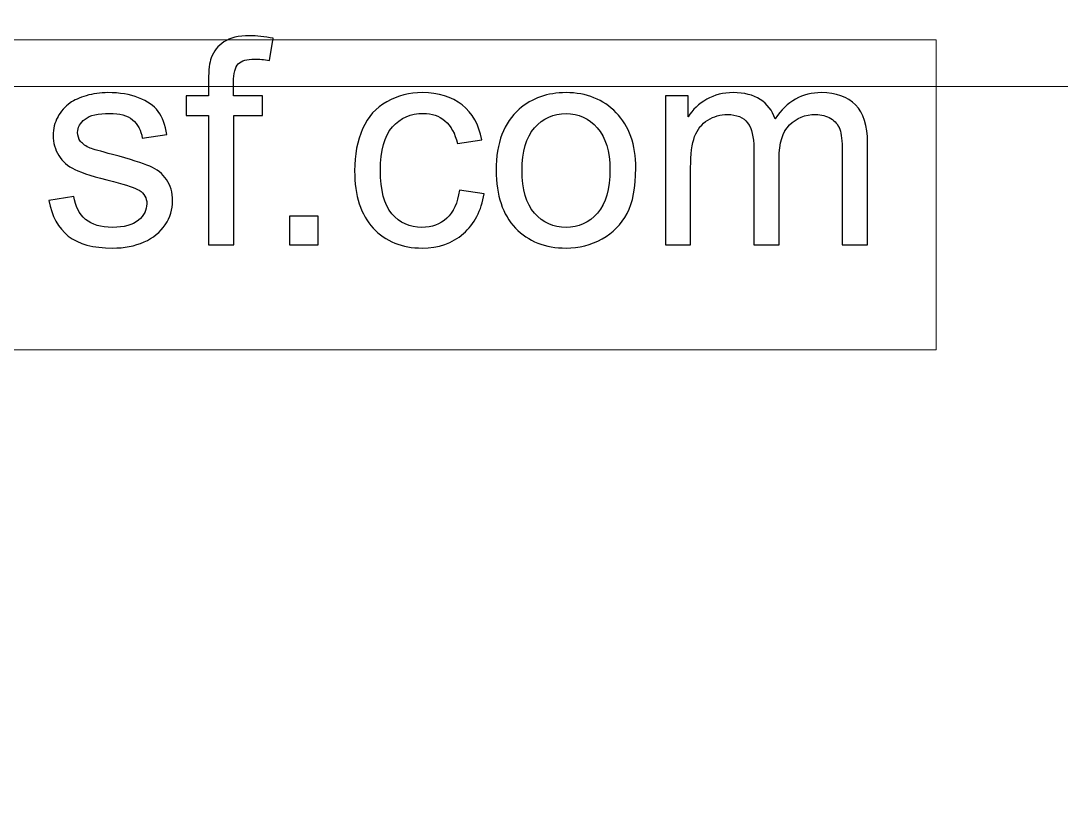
# Model space of a CAD drawing. Header units: centimetres. Extents: x -29.7 to 21.6, y -14.4 to 13.7.
# Drawn here: x 16.595 to 17.823, y 10.163 to 11.094 of the extents above; entities that cross this region are included whole.
import ezdxf

# ---------------------------------------------------------------- set-up
doc = ezdxf.new("R2010")
doc.units = ezdxf.units.CM
doc.header["$MEASUREMENT"] = 0
doc.layers.add('Layer 1', color=7, linetype='Continuous')

msp = doc.modelspace()

# ---------------------------------------------------------------- linework, layer by layer
at = {"layer": 'Layer 1', "color": 1, "lineweight": 9}
for points, knots in [([(11.61165, 9.70732), (11.61165, 9.70732), (11.61165, 13.6953), (11.61165, 13.6953), (11.61165, 13.6953), (11.61165, 13.6953), (21.58158, 13.6953), (21.58158, 13.6953), (21.58158, 13.6953), (21.58158, 13.6953), (21.58158, 9.70732), (21.58158, 9.70732)], [0, 0, 0, 0, 0.25, 0.25, 0.25, 0.25, 0.5, 0.5, 0.5, 0.5, 1, 1, 1, 1]), ([(19.0923, 11.01684), (19.0923, 11.01684), (14.61667, 11.01684), (14.61667, 11.01684), (14.61667, 11.01684), (14.61667, 11.01684), (14.61667, 11.64086), (14.61667, 11.64086), (14.61667, 11.64086), (14.61667, 11.64086), (19.0923, 11.64086), (19.0923, 11.64086), (19.0923, 11.64086), (19.0923, 11.64086), (19.0923, 11.01684), (19.0923, 11.01684)], [0, 0, 0, 0, 0.2, 0.2, 0.2, 0.2, 0.4, 0.4, 0.4, 0.4, 0.6, 0.6, 0.6, 0.6, 1, 1, 1, 1]), ([(19.0923, 11.01684), (19.0923, 11.01684), (14.61667, 11.01684), (14.61667, 11.01684), (14.61667, 11.01684), (14.61667, 11.01684), (14.61667, 11.64086), (14.61667, 11.64086), (14.61667, 11.64086), (14.61667, 11.64086), (19.0923, 11.64086), (19.0923, 11.64086), (19.0923, 11.64086), (19.0923, 11.64086), (19.0923, 11.01684), (19.0923, 11.01684)], [0, 0, 0, 0, 0.2, 0.2, 0.2, 0.2, 0.4, 0.4, 0.4, 0.4, 0.6, 0.6, 0.6, 0.6, 1, 1, 1, 1]), ([(17.67565, 10.70609), (17.67565, 10.70609), (15.69415, 10.70609), (15.69415, 10.70609), (15.69415, 10.70609), (15.69415, 10.70609), (15.69415, 11.07182), (15.69415, 11.07182), (15.69415, 11.07182), (15.69415, 11.07182), (17.67565, 11.07182), (17.67565, 11.07182), (17.67565, 11.07182), (17.67565, 11.07182), (17.67565, 10.70609), (17.67565, 10.70609)], [0, 0, 0, 0, 0.2, 0.2, 0.2, 0.2, 0.4, 0.4, 0.4, 0.4, 0.6, 0.6, 0.6, 0.6, 1, 1, 1, 1]), ([(17.67565, 10.70609), (17.67565, 10.70609), (15.69415, 10.70609), (15.69415, 10.70609), (15.69415, 10.70609), (15.69415, 10.70609), (15.69415, 11.07182), (15.69415, 11.07182), (15.69415, 11.07182), (15.69415, 11.07182), (17.67565, 11.07182), (17.67565, 11.07182), (17.67565, 11.07182), (17.67565, 11.07182), (17.67565, 10.70609), (17.67565, 10.70609)], [0, 0, 0, 0, 0.2, 0.2, 0.2, 0.2, 0.4, 0.4, 0.4, 0.4, 0.6, 0.6, 0.6, 0.6, 1, 1, 1, 1]), ([(16.81676, 10.82982), (16.81676, 10.82982), (16.81676, 10.9827), (16.81676, 10.9827), (16.81676, 10.9827), (16.81676, 10.9827), (16.79032, 10.9827), (16.79032, 10.9827), (16.79032, 10.9827), (16.79032, 10.9827), (16.79032, 11.00575), (16.79032, 11.00575), (16.79032, 11.00575), (16.79032, 11.00575), (16.81676, 11.00575), (16.81676, 11.00575), (16.81676, 11.00575), (16.81676, 11.00575), (16.81676, 11.02439), (16.81676, 11.02439), (16.81676, 11.02439), (16.81676, 11.0362), (16.81778, 11.04496), (16.81987, 11.05067), (16.81987, 11.05067), (16.82275, 11.05835), (16.82772, 11.06462), (16.83495, 11.06942), (16.83495, 11.06942), (16.84213, 11.07422), (16.85224, 11.0766), (16.86524, 11.0766), (16.86524, 11.0766), (16.87365, 11.0766), (16.88292, 11.07558), (16.89309, 11.0736), (16.89309, 11.0736), (16.89309, 11.0736), (16.88863, 11.0475), (16.88863, 11.0475), (16.88863, 11.0475), (16.88241, 11.04858), (16.87659, 11.04914), (16.87105, 11.04914), (16.87105, 11.04914), (16.86202, 11.04914), (16.85563, 11.04722), (16.85185, 11.04338), (16.85185, 11.04338), (16.84812, 11.03954), (16.84625, 11.03236), (16.84625, 11.02185), (16.84625, 11.02185), (16.84625, 11.02185), (16.84625, 11.00575), (16.84625, 11.00575), (16.84625, 11.00575), (16.84625, 11.00575), (16.88049, 11.00575), (16.88049, 11.00575), (16.88049, 11.00575), (16.88049, 11.00575), (16.88049, 10.9827), (16.88049, 10.9827), (16.88049, 10.9827), (16.88049, 10.9827), (16.84659, 10.9827), (16.84659, 10.9827), (16.84659, 10.9827), (16.84659, 10.9827), (16.84659, 10.82982), (16.84659, 10.82982), (16.84659, 10.82982), (16.84659, 10.82982), (16.81676, 10.82982), (16.81676, 10.82982)], [0, 0, 0, 0, 0.05, 0.05, 0.05, 0.05, 0.1, 0.1, 0.1, 0.1, 0.15, 0.15, 0.15, 0.15, 0.2, 0.2, 0.2, 0.2, 0.25, 0.25, 0.25, 0.25, 0.3, 0.3, 0.3, 0.3, 0.35, 0.35, 0.35, 0.35, 0.4, 0.4, 0.4, 0.4, 0.45, 0.45, 0.45, 0.45, 0.5, 0.5, 0.5, 0.5, 0.55, 0.55, 0.55, 0.55, 0.6, 0.6, 0.6, 0.6, 0.65, 0.65, 0.65, 0.65, 0.7, 0.7, 0.7, 0.7, 0.75, 0.75, 0.75, 0.75, 0.8, 0.8, 0.8, 0.8, 0.85, 0.85, 0.85, 0.85, 0.9, 0.9, 0.9, 0.9, 1, 1, 1, 1]), ([(16.62829, 10.88236), (16.62829, 10.88236), (16.65778, 10.88711), (16.65778, 10.88711), (16.65778, 10.88711), (16.65942, 10.8753), (16.66405, 10.86626), (16.67162, 10.85993), (16.67162, 10.85993), (16.67919, 10.85366), (16.68981, 10.8505), (16.70337, 10.8505), (16.70337, 10.8505), (16.7171, 10.8505), (16.72727, 10.85327), (16.73394, 10.85886), (16.73394, 10.85886), (16.74055, 10.8644), (16.74388, 10.87095), (16.74388, 10.87846), (16.74388, 10.87846), (16.74388, 10.88519), (16.74089, 10.8905), (16.73495, 10.89434), (16.73495, 10.89434), (16.73077, 10.89699), (16.7206, 10.90033), (16.70445, 10.90445), (16.70445, 10.90445), (16.68264, 10.90993), (16.66755, 10.91468), (16.65908, 10.91869), (16.65908, 10.91869), (16.65066, 10.92276), (16.64428, 10.92829), (16.63993, 10.93541), (16.63993, 10.93541), (16.63558, 10.94247), (16.63337, 10.95033), (16.63337, 10.95891), (16.63337, 10.95891), (16.63337, 10.96677), (16.63518, 10.974), (16.63874, 10.98067), (16.63874, 10.98067), (16.64236, 10.98733), (16.64721, 10.99287), (16.65337, 10.99728), (16.65337, 10.99728), (16.65801, 11.00067), (16.66433, 11.00355), (16.6723, 11.00592), (16.6723, 11.00592), (16.68032, 11.00829), (16.68885, 11.00948), (16.69801, 11.00948), (16.69801, 11.00948), (16.71179, 11.00948), (16.72388, 11.0075), (16.73428, 11.00349), (16.73428, 11.00349), (16.74473, 10.99954), (16.75241, 10.99411), (16.75738, 10.98733), (16.75738, 10.98733), (16.7623, 10.9805), (16.76574, 10.9714), (16.76761, 10.95999), (16.76761, 10.95999), (16.76761, 10.95999), (16.73846, 10.95592), (16.73846, 10.95592), (16.73846, 10.95592), (16.73716, 10.96507), (16.73332, 10.97225), (16.72699, 10.97739), (16.72699, 10.97739), (16.72066, 10.98253), (16.71173, 10.98507), (16.70015, 10.98507), (16.70015, 10.98507), (16.68654, 10.98507), (16.67676, 10.98281), (16.67094, 10.97829), (16.67094, 10.97829), (16.66512, 10.97377), (16.66219, 10.96846), (16.66219, 10.96242), (16.66219, 10.96242), (16.66219, 10.95858), (16.66337, 10.95507), (16.6658, 10.95197), (16.6658, 10.95197), (16.66823, 10.9488), (16.67202, 10.94615), (16.67721, 10.94406), (16.67721, 10.94406), (16.68021, 10.94293), (16.68891, 10.94038), (16.70349, 10.93643), (16.70349, 10.93643), (16.7245, 10.93084), (16.73919, 10.9262), (16.74755, 10.92264), (16.74755, 10.92264), (16.75591, 10.91908), (16.76247, 10.91383), (16.76721, 10.90705), (16.76721, 10.90705), (16.77202, 10.90021), (16.77439, 10.89174), (16.77439, 10.88157), (16.77439, 10.88157), (16.77439, 10.87168), (16.77151, 10.86236), (16.76569, 10.85361), (16.76569, 10.85361), (16.75987, 10.84485), (16.75151, 10.83807), (16.7406, 10.83327), (16.7406, 10.83327), (16.72964, 10.82846), (16.71727, 10.82609), (16.70349, 10.82609), (16.70349, 10.82609), (16.68066, 10.82609), (16.6632, 10.83084), (16.65123, 10.84027), (16.65123, 10.84027), (16.63925, 10.84976), (16.63162, 10.86377), (16.62829, 10.88236)], [0, 0, 0, 0, 0.0294118, 0.0294118, 0.0294118, 0.0294118, 0.0588235, 0.0588235, 0.0588235, 0.0588235, 0.0882353, 0.0882353, 0.0882353, 0.0882353, 0.1176471, 0.1176471, 0.1176471, 0.1176471, 0.1470588, 0.1470588, 0.1470588, 0.1470588, 0.1764706, 0.1764706, 0.1764706, 0.1764706, 0.2058824, 0.2058824, 0.2058824, 0.2058824, 0.2352941, 0.2352941, 0.2352941, 0.2352941, 0.2647059, 0.2647059, 0.2647059, 0.2647059, 0.2941176, 0.2941176, 0.2941176, 0.2941176, 0.3235294, 0.3235294, 0.3235294, 0.3235294, 0.3529412, 0.3529412, 0.3529412, 0.3529412, 0.3823529, 0.3823529, 0.3823529, 0.3823529, 0.4117647, 0.4117647, 0.4117647, 0.4117647, 0.4411765, 0.4411765, 0.4411765, 0.4411765, 0.4705882, 0.4705882, 0.4705882, 0.4705882, 0.5, 0.5, 0.5, 0.5, 0.5294118, 0.5294118, 0.5294118, 0.5294118, 0.5588235, 0.5588235, 0.5588235, 0.5588235, 0.5882353, 0.5882353, 0.5882353, 0.5882353, 0.6176471, 0.6176471, 0.6176471, 0.6176471, 0.6470588, 0.6470588, 0.6470588, 0.6470588, 0.6764706, 0.6764706, 0.6764706, 0.6764706, 0.7058824, 0.7058824, 0.7058824, 0.7058824, 0.7352941, 0.7352941, 0.7352941, 0.7352941, 0.7647059, 0.7647059, 0.7647059, 0.7647059, 0.7941176, 0.7941176, 0.7941176, 0.7941176, 0.8235294, 0.8235294, 0.8235294, 0.8235294, 0.8529412, 0.8529412, 0.8529412, 0.8529412, 0.8823529, 0.8823529, 0.8823529, 0.8823529, 0.9117647, 0.9117647, 0.9117647, 0.9117647, 0.9411765, 0.9411765, 0.9411765, 0.9411765, 1, 1, 1, 1]), ([(17.11292, 10.89423), (17.11292, 10.89423), (17.14207, 10.89016), (17.14207, 10.89016), (17.14207, 10.89016), (17.13885, 10.8701), (17.13071, 10.85445), (17.11755, 10.8431), (17.11755, 10.8431), (17.10439, 10.83174), (17.08817, 10.82609), (17.06902, 10.82609), (17.06902, 10.82609), (17.04501, 10.82609), (17.02569, 10.83394), (17.01111, 10.84965), (17.01111, 10.84965), (16.99648, 10.86536), (16.98919, 10.88784), (16.98919, 10.91711), (16.98919, 10.91711), (16.98919, 10.93609), (16.99235, 10.95264), (16.99862, 10.96688), (16.99862, 10.96688), (17.0049, 10.98106), (17.01444, 10.99174), (17.02732, 10.9988), (17.02732, 10.9988), (17.04015, 11.00592), (17.0541, 11.00948), (17.06924, 11.00948), (17.06924, 11.00948), (17.08828, 11.00948), (17.10393, 11.00468), (17.11602, 10.99502), (17.11602, 10.99502), (17.12817, 10.98536), (17.13597, 10.97163), (17.13936, 10.95389), (17.13936, 10.95389), (17.13936, 10.95389), (17.11054, 10.94948), (17.11054, 10.94948), (17.11054, 10.94948), (17.10778, 10.96129), (17.10292, 10.97016), (17.09585, 10.97615), (17.09585, 10.97615), (17.08885, 10.98208), (17.08037, 10.98507), (17.07043, 10.98507), (17.07043, 10.98507), (17.0554, 10.98507), (17.0432, 10.97971), (17.03377, 10.96897), (17.03377, 10.96897), (17.02439, 10.95818), (17.0197, 10.94123), (17.0197, 10.91795), (17.0197, 10.91795), (17.0197, 10.89434), (17.02422, 10.87722), (17.03326, 10.86654), (17.03326, 10.86654), (17.04235, 10.85586), (17.05416, 10.8505), (17.06868, 10.8505), (17.06868, 10.8505), (17.08043, 10.8505), (17.09021, 10.85406), (17.098, 10.86123), (17.098, 10.86123), (17.10585, 10.86835), (17.11083, 10.87937), (17.11292, 10.89423)], [0, 0, 0, 0, 0.05, 0.05, 0.05, 0.05, 0.1, 0.1, 0.1, 0.1, 0.15, 0.15, 0.15, 0.15, 0.2, 0.2, 0.2, 0.2, 0.25, 0.25, 0.25, 0.25, 0.3, 0.3, 0.3, 0.3, 0.35, 0.35, 0.35, 0.35, 0.4, 0.4, 0.4, 0.4, 0.45, 0.45, 0.45, 0.45, 0.5, 0.5, 0.5, 0.5, 0.55, 0.55, 0.55, 0.55, 0.6, 0.6, 0.6, 0.6, 0.65, 0.65, 0.65, 0.65, 0.7, 0.7, 0.7, 0.7, 0.75, 0.75, 0.75, 0.75, 0.8, 0.8, 0.8, 0.8, 0.85, 0.85, 0.85, 0.85, 0.9, 0.9, 0.9, 0.9, 1, 1, 1, 1]), ([(17.15631, 10.91779), (17.15631, 10.95027), (17.16535, 10.97434), (17.18348, 10.98999), (17.18348, 10.98999), (17.19857, 11.00298), (17.21704, 11.00948), (17.23879, 11.00948), (17.23879, 11.00948), (17.26292, 11.00948), (17.28269, 11.00157), (17.29806, 10.98575), (17.29806, 10.98575), (17.31337, 10.96999), (17.32105, 10.94812), (17.32105, 10.92027), (17.32105, 10.92027), (17.32105, 10.89767), (17.31766, 10.87993), (17.31088, 10.86699), (17.31088, 10.86699), (17.3041, 10.85406), (17.29421, 10.844), (17.28122, 10.83683), (17.28122, 10.83683), (17.26828, 10.82965), (17.2541, 10.82609), (17.23879, 10.82609), (17.23879, 10.82609), (17.21416, 10.82609), (17.19427, 10.83394), (17.17907, 10.84971), (17.17907, 10.84971), (17.16388, 10.86547), (17.15631, 10.88818), (17.15631, 10.91779)], [0, 0, 0, 0, 0.1, 0.1, 0.1, 0.1, 0.2, 0.2, 0.2, 0.2, 0.3, 0.3, 0.3, 0.3, 0.4, 0.4, 0.4, 0.4, 0.5, 0.5, 0.5, 0.5, 0.6, 0.6, 0.6, 0.6, 0.7, 0.7, 0.7, 0.7, 0.8, 0.8, 0.8, 0.8, 1, 1, 1, 1]), ([(17.35602, 10.82982), (17.35602, 10.82982), (17.35602, 11.00575), (17.35602, 11.00575), (17.35602, 11.00575), (17.35602, 11.00575), (17.3828, 11.00575), (17.3828, 11.00575), (17.3828, 11.00575), (17.3828, 11.00575), (17.3828, 10.98089), (17.3828, 10.98089), (17.3828, 10.98089), (17.38828, 10.98948), (17.39563, 10.99643), (17.40478, 11.00163), (17.40478, 11.00163), (17.41393, 11.00688), (17.42433, 11.00948), (17.43602, 11.00948), (17.43602, 11.00948), (17.44902, 11.00948), (17.45969, 11.00677), (17.468, 11.0014), (17.468, 11.0014), (17.4763, 10.99598), (17.48218, 10.98846), (17.48557, 10.97875), (17.48557, 10.97875), (17.49958, 10.99925), (17.51772, 11.00948), (17.54009, 11.00948), (17.54009, 11.00948), (17.5576, 11.00948), (17.57111, 11.00468), (17.58048, 10.99502), (17.58048, 10.99502), (17.58992, 10.98536), (17.59466, 10.9705), (17.59466, 10.95044), (17.59466, 10.95044), (17.59466, 10.95044), (17.59466, 10.82982), (17.59466, 10.82982), (17.59466, 10.82982), (17.59466, 10.82982), (17.56483, 10.82982), (17.56483, 10.82982), (17.56483, 10.82982), (17.56483, 10.82982), (17.56483, 10.94055), (17.56483, 10.94055), (17.56483, 10.94055), (17.56483, 10.95242), (17.56382, 10.96101), (17.5619, 10.96626), (17.5619, 10.96626), (17.55998, 10.97151), (17.55647, 10.97569), (17.55133, 10.97891), (17.55133, 10.97891), (17.54625, 10.98214), (17.54026, 10.98372), (17.53342, 10.98372), (17.53342, 10.98372), (17.52099, 10.98372), (17.51071, 10.97959), (17.50252, 10.9714), (17.50252, 10.9714), (17.49433, 10.96315), (17.49026, 10.94999), (17.49026, 10.93191), (17.49026, 10.93191), (17.49026, 10.93191), (17.49026, 10.82982), (17.49026, 10.82982), (17.49026, 10.82982), (17.49026, 10.82982), (17.46043, 10.82982), (17.46043, 10.82982), (17.46043, 10.82982), (17.46043, 10.82982), (17.46043, 10.944), (17.46043, 10.944), (17.46043, 10.944), (17.46043, 10.95722), (17.458, 10.96716), (17.45314, 10.97377), (17.45314, 10.97377), (17.44828, 10.98038), (17.44032, 10.98372), (17.4293, 10.98372), (17.4293, 10.98372), (17.42094, 10.98372), (17.4132, 10.98151), (17.40608, 10.97711), (17.40608, 10.97711), (17.39896, 10.9727), (17.39382, 10.96626), (17.3906, 10.95773), (17.3906, 10.95773), (17.38743, 10.94925), (17.38585, 10.93699), (17.38585, 10.92101), (17.38585, 10.92101), (17.38585, 10.92101), (17.38585, 10.82982), (17.38585, 10.82982), (17.38585, 10.82982), (17.38585, 10.82982), (17.35602, 10.82982), (17.35602, 10.82982)], [0, 0, 0, 0, 0.0344828, 0.0344828, 0.0344828, 0.0344828, 0.0689655, 0.0689655, 0.0689655, 0.0689655, 0.1034483, 0.1034483, 0.1034483, 0.1034483, 0.137931, 0.137931, 0.137931, 0.137931, 0.1724138, 0.1724138, 0.1724138, 0.1724138, 0.2068966, 0.2068966, 0.2068966, 0.2068966, 0.2413793, 0.2413793, 0.2413793, 0.2413793, 0.2758621, 0.2758621, 0.2758621, 0.2758621, 0.3103448, 0.3103448, 0.3103448, 0.3103448, 0.3448276, 0.3448276, 0.3448276, 0.3448276, 0.3793103, 0.3793103, 0.3793103, 0.3793103, 0.4137931, 0.4137931, 0.4137931, 0.4137931, 0.4482759, 0.4482759, 0.4482759, 0.4482759, 0.4827586, 0.4827586, 0.4827586, 0.4827586, 0.5172414, 0.5172414, 0.5172414, 0.5172414, 0.5517241, 0.5517241, 0.5517241, 0.5517241, 0.5862069, 0.5862069, 0.5862069, 0.5862069, 0.6206897, 0.6206897, 0.6206897, 0.6206897, 0.6551724, 0.6551724, 0.6551724, 0.6551724, 0.6896552, 0.6896552, 0.6896552, 0.6896552, 0.7241379, 0.7241379, 0.7241379, 0.7241379, 0.7586207, 0.7586207, 0.7586207, 0.7586207, 0.7931034, 0.7931034, 0.7931034, 0.7931034, 0.8275862, 0.8275862, 0.8275862, 0.8275862, 0.862069, 0.862069, 0.862069, 0.862069, 0.8965517, 0.8965517, 0.8965517, 0.8965517, 0.9310345, 0.9310345, 0.9310345, 0.9310345, 1, 1, 1, 1]), ([(17.18681, 10.91773), (17.18681, 10.89524), (17.19173, 10.87841), (17.20156, 10.86728), (17.20156, 10.86728), (17.21145, 10.85609), (17.22382, 10.8505), (17.23879, 10.8505), (17.23879, 10.8505), (17.25359, 10.8505), (17.26591, 10.85609), (17.2758, 10.86733), (17.2758, 10.86733), (17.28563, 10.87858), (17.29054, 10.8957), (17.29054, 10.91869), (17.29054, 10.91869), (17.29054, 10.94038), (17.28557, 10.95682), (17.27568, 10.96795), (17.27568, 10.96795), (17.2658, 10.97914), (17.25348, 10.98473), (17.23879, 10.98473), (17.23879, 10.98473), (17.22382, 10.98473), (17.21145, 10.9792), (17.20156, 10.96807), (17.20156, 10.96807), (17.19173, 10.95694), (17.18681, 10.94016), (17.18681, 10.91773)], [0, 0, 0, 0, 0.1111111, 0.1111111, 0.1111111, 0.1111111, 0.2222222, 0.2222222, 0.2222222, 0.2222222, 0.3333333, 0.3333333, 0.3333333, 0.3333333, 0.4444444, 0.4444444, 0.4444444, 0.4444444, 0.5555556, 0.5555556, 0.5555556, 0.5555556, 0.6666667, 0.6666667, 0.6666667, 0.6666667, 0.7777778, 0.7777778, 0.7777778, 0.7777778, 1, 1, 1, 1]), ([(16.9123, 10.82982), (16.9123, 10.82982), (16.9123, 10.86372), (16.9123, 10.86372), (16.9123, 10.86372), (16.9123, 10.86372), (16.9462, 10.86372), (16.9462, 10.86372), (16.9462, 10.86372), (16.9462, 10.86372), (16.9462, 10.82982), (16.9462, 10.82982), (16.9462, 10.82982), (16.9462, 10.82982), (16.9123, 10.82982), (16.9123, 10.82982)], [0, 0, 0, 0, 0.2, 0.2, 0.2, 0.2, 0.4, 0.4, 0.4, 0.4, 0.6, 0.6, 0.6, 0.6, 1, 1, 1, 1])]:
    msp.add_open_spline(points, degree=3, knots=knots, dxfattribs=at)
at = {"layer": 'Layer 1', "color": 250}
for points, knots in [([(16.81676, 10.82982), (16.81676, 10.82982), (16.81676, 10.9827), (16.81676, 10.9827), (16.81676, 10.9827), (16.81676, 10.9827), (16.79032, 10.9827), (16.79032, 10.9827), (16.79032, 10.9827), (16.79032, 10.9827), (16.79032, 11.00575), (16.79032, 11.00575), (16.79032, 11.00575), (16.79032, 11.00575), (16.81676, 11.00575), (16.81676, 11.00575), (16.81676, 11.00575), (16.81676, 11.00575), (16.81676, 11.02439), (16.81676, 11.02439), (16.81676, 11.02439), (16.81676, 11.0362), (16.81778, 11.04496), (16.81987, 11.05067), (16.81987, 11.05067), (16.82275, 11.05835), (16.82772, 11.06462), (16.83495, 11.06942), (16.83495, 11.06942), (16.84213, 11.07422), (16.85224, 11.0766), (16.86524, 11.0766), (16.86524, 11.0766), (16.87365, 11.0766), (16.88292, 11.07558), (16.89309, 11.0736), (16.89309, 11.0736), (16.89309, 11.0736), (16.88863, 11.0475), (16.88863, 11.0475), (16.88863, 11.0475), (16.88241, 11.04858), (16.87659, 11.04914), (16.87105, 11.04914), (16.87105, 11.04914), (16.86202, 11.04914), (16.85563, 11.04722), (16.85185, 11.04338), (16.85185, 11.04338), (16.84812, 11.03954), (16.84625, 11.03236), (16.84625, 11.02185), (16.84625, 11.02185), (16.84625, 11.02185), (16.84625, 11.00575), (16.84625, 11.00575), (16.84625, 11.00575), (16.84625, 11.00575), (16.88049, 11.00575), (16.88049, 11.00575), (16.88049, 11.00575), (16.88049, 11.00575), (16.88049, 10.9827), (16.88049, 10.9827), (16.88049, 10.9827), (16.88049, 10.9827), (16.84659, 10.9827), (16.84659, 10.9827), (16.84659, 10.9827), (16.84659, 10.9827), (16.84659, 10.82982), (16.84659, 10.82982), (16.84659, 10.82982), (16.84659, 10.82982), (16.81676, 10.82982), (16.81676, 10.82982)], [0, 0, 0, 0, 0.05, 0.05, 0.05, 0.05, 0.1, 0.1, 0.1, 0.1, 0.15, 0.15, 0.15, 0.15, 0.2, 0.2, 0.2, 0.2, 0.25, 0.25, 0.25, 0.25, 0.3, 0.3, 0.3, 0.3, 0.35, 0.35, 0.35, 0.35, 0.4, 0.4, 0.4, 0.4, 0.45, 0.45, 0.45, 0.45, 0.5, 0.5, 0.5, 0.5, 0.55, 0.55, 0.55, 0.55, 0.6, 0.6, 0.6, 0.6, 0.65, 0.65, 0.65, 0.65, 0.7, 0.7, 0.7, 0.7, 0.75, 0.75, 0.75, 0.75, 0.8, 0.8, 0.8, 0.8, 0.85, 0.85, 0.85, 0.85, 0.9, 0.9, 0.9, 0.9, 1, 1, 1, 1]), ([(16.62829, 10.88236), (16.62829, 10.88236), (16.65778, 10.88711), (16.65778, 10.88711), (16.65778, 10.88711), (16.65942, 10.8753), (16.66405, 10.86626), (16.67162, 10.85993), (16.67162, 10.85993), (16.67919, 10.85366), (16.68981, 10.8505), (16.70337, 10.8505), (16.70337, 10.8505), (16.7171, 10.8505), (16.72727, 10.85327), (16.73394, 10.85886), (16.73394, 10.85886), (16.74055, 10.8644), (16.74388, 10.87095), (16.74388, 10.87846), (16.74388, 10.87846), (16.74388, 10.88519), (16.74089, 10.8905), (16.73495, 10.89434), (16.73495, 10.89434), (16.73077, 10.89699), (16.7206, 10.90033), (16.70445, 10.90445), (16.70445, 10.90445), (16.68264, 10.90993), (16.66755, 10.91468), (16.65908, 10.91869), (16.65908, 10.91869), (16.65066, 10.92276), (16.64428, 10.92829), (16.63993, 10.93541), (16.63993, 10.93541), (16.63558, 10.94247), (16.63337, 10.95033), (16.63337, 10.95891), (16.63337, 10.95891), (16.63337, 10.96677), (16.63518, 10.974), (16.63874, 10.98067), (16.63874, 10.98067), (16.64236, 10.98733), (16.64721, 10.99287), (16.65337, 10.99728), (16.65337, 10.99728), (16.65801, 11.00067), (16.66433, 11.00355), (16.6723, 11.00592), (16.6723, 11.00592), (16.68032, 11.00829), (16.68885, 11.00948), (16.69801, 11.00948), (16.69801, 11.00948), (16.71179, 11.00948), (16.72388, 11.0075), (16.73428, 11.00349), (16.73428, 11.00349), (16.74473, 10.99954), (16.75241, 10.99411), (16.75738, 10.98733), (16.75738, 10.98733), (16.7623, 10.9805), (16.76574, 10.9714), (16.76761, 10.95999), (16.76761, 10.95999), (16.76761, 10.95999), (16.73846, 10.95592), (16.73846, 10.95592), (16.73846, 10.95592), (16.73716, 10.96507), (16.73332, 10.97225), (16.72699, 10.97739), (16.72699, 10.97739), (16.72066, 10.98253), (16.71173, 10.98507), (16.70015, 10.98507), (16.70015, 10.98507), (16.68654, 10.98507), (16.67676, 10.98281), (16.67094, 10.97829), (16.67094, 10.97829), (16.66512, 10.97377), (16.66219, 10.96846), (16.66219, 10.96242), (16.66219, 10.96242), (16.66219, 10.95858), (16.66337, 10.95507), (16.6658, 10.95197), (16.6658, 10.95197), (16.66823, 10.9488), (16.67202, 10.94615), (16.67721, 10.94406), (16.67721, 10.94406), (16.68021, 10.94293), (16.68891, 10.94038), (16.70349, 10.93643), (16.70349, 10.93643), (16.7245, 10.93084), (16.73919, 10.9262), (16.74755, 10.92264), (16.74755, 10.92264), (16.75591, 10.91908), (16.76247, 10.91383), (16.76721, 10.90705), (16.76721, 10.90705), (16.77202, 10.90021), (16.77439, 10.89174), (16.77439, 10.88157), (16.77439, 10.88157), (16.77439, 10.87168), (16.77151, 10.86236), (16.76569, 10.85361), (16.76569, 10.85361), (16.75987, 10.84485), (16.75151, 10.83807), (16.7406, 10.83327), (16.7406, 10.83327), (16.72964, 10.82846), (16.71727, 10.82609), (16.70349, 10.82609), (16.70349, 10.82609), (16.68066, 10.82609), (16.6632, 10.83084), (16.65123, 10.84027), (16.65123, 10.84027), (16.63925, 10.84976), (16.63162, 10.86377), (16.62829, 10.88236)], [0, 0, 0, 0, 0.0294118, 0.0294118, 0.0294118, 0.0294118, 0.0588235, 0.0588235, 0.0588235, 0.0588235, 0.0882353, 0.0882353, 0.0882353, 0.0882353, 0.1176471, 0.1176471, 0.1176471, 0.1176471, 0.1470588, 0.1470588, 0.1470588, 0.1470588, 0.1764706, 0.1764706, 0.1764706, 0.1764706, 0.2058824, 0.2058824, 0.2058824, 0.2058824, 0.2352941, 0.2352941, 0.2352941, 0.2352941, 0.2647059, 0.2647059, 0.2647059, 0.2647059, 0.2941176, 0.2941176, 0.2941176, 0.2941176, 0.3235294, 0.3235294, 0.3235294, 0.3235294, 0.3529412, 0.3529412, 0.3529412, 0.3529412, 0.3823529, 0.3823529, 0.3823529, 0.3823529, 0.4117647, 0.4117647, 0.4117647, 0.4117647, 0.4411765, 0.4411765, 0.4411765, 0.4411765, 0.4705882, 0.4705882, 0.4705882, 0.4705882, 0.5, 0.5, 0.5, 0.5, 0.5294118, 0.5294118, 0.5294118, 0.5294118, 0.5588235, 0.5588235, 0.5588235, 0.5588235, 0.5882353, 0.5882353, 0.5882353, 0.5882353, 0.6176471, 0.6176471, 0.6176471, 0.6176471, 0.6470588, 0.6470588, 0.6470588, 0.6470588, 0.6764706, 0.6764706, 0.6764706, 0.6764706, 0.7058824, 0.7058824, 0.7058824, 0.7058824, 0.7352941, 0.7352941, 0.7352941, 0.7352941, 0.7647059, 0.7647059, 0.7647059, 0.7647059, 0.7941176, 0.7941176, 0.7941176, 0.7941176, 0.8235294, 0.8235294, 0.8235294, 0.8235294, 0.8529412, 0.8529412, 0.8529412, 0.8529412, 0.8823529, 0.8823529, 0.8823529, 0.8823529, 0.9117647, 0.9117647, 0.9117647, 0.9117647, 0.9411765, 0.9411765, 0.9411765, 0.9411765, 1, 1, 1, 1]), ([(17.11292, 10.89423), (17.11292, 10.89423), (17.14207, 10.89016), (17.14207, 10.89016), (17.14207, 10.89016), (17.13885, 10.8701), (17.13071, 10.85445), (17.11755, 10.8431), (17.11755, 10.8431), (17.10439, 10.83174), (17.08817, 10.82609), (17.06902, 10.82609), (17.06902, 10.82609), (17.04501, 10.82609), (17.02569, 10.83394), (17.01111, 10.84965), (17.01111, 10.84965), (16.99648, 10.86536), (16.98919, 10.88784), (16.98919, 10.91711), (16.98919, 10.91711), (16.98919, 10.93609), (16.99235, 10.95264), (16.99862, 10.96688), (16.99862, 10.96688), (17.0049, 10.98106), (17.01444, 10.99174), (17.02732, 10.9988), (17.02732, 10.9988), (17.04015, 11.00592), (17.0541, 11.00948), (17.06924, 11.00948), (17.06924, 11.00948), (17.08828, 11.00948), (17.10393, 11.00468), (17.11602, 10.99502), (17.11602, 10.99502), (17.12817, 10.98536), (17.13597, 10.97163), (17.13936, 10.95389), (17.13936, 10.95389), (17.13936, 10.95389), (17.11054, 10.94948), (17.11054, 10.94948), (17.11054, 10.94948), (17.10778, 10.96129), (17.10292, 10.97016), (17.09585, 10.97615), (17.09585, 10.97615), (17.08885, 10.98208), (17.08037, 10.98507), (17.07043, 10.98507), (17.07043, 10.98507), (17.0554, 10.98507), (17.0432, 10.97971), (17.03377, 10.96897), (17.03377, 10.96897), (17.02439, 10.95818), (17.0197, 10.94123), (17.0197, 10.91795), (17.0197, 10.91795), (17.0197, 10.89434), (17.02422, 10.87722), (17.03326, 10.86654), (17.03326, 10.86654), (17.04235, 10.85586), (17.05416, 10.8505), (17.06868, 10.8505), (17.06868, 10.8505), (17.08043, 10.8505), (17.09021, 10.85406), (17.098, 10.86123), (17.098, 10.86123), (17.10585, 10.86835), (17.11083, 10.87937), (17.11292, 10.89423)], [0, 0, 0, 0, 0.05, 0.05, 0.05, 0.05, 0.1, 0.1, 0.1, 0.1, 0.15, 0.15, 0.15, 0.15, 0.2, 0.2, 0.2, 0.2, 0.25, 0.25, 0.25, 0.25, 0.3, 0.3, 0.3, 0.3, 0.35, 0.35, 0.35, 0.35, 0.4, 0.4, 0.4, 0.4, 0.45, 0.45, 0.45, 0.45, 0.5, 0.5, 0.5, 0.5, 0.55, 0.55, 0.55, 0.55, 0.6, 0.6, 0.6, 0.6, 0.65, 0.65, 0.65, 0.65, 0.7, 0.7, 0.7, 0.7, 0.75, 0.75, 0.75, 0.75, 0.8, 0.8, 0.8, 0.8, 0.85, 0.85, 0.85, 0.85, 0.9, 0.9, 0.9, 0.9, 1, 1, 1, 1]), ([(17.15631, 10.91779), (17.15631, 10.95027), (17.16535, 10.97434), (17.18348, 10.98999), (17.18348, 10.98999), (17.19857, 11.00298), (17.21704, 11.00948), (17.23879, 11.00948), (17.23879, 11.00948), (17.26292, 11.00948), (17.28269, 11.00157), (17.29806, 10.98575), (17.29806, 10.98575), (17.31337, 10.96999), (17.32105, 10.94812), (17.32105, 10.92027), (17.32105, 10.92027), (17.32105, 10.89767), (17.31766, 10.87993), (17.31088, 10.86699), (17.31088, 10.86699), (17.3041, 10.85406), (17.29421, 10.844), (17.28122, 10.83683), (17.28122, 10.83683), (17.26828, 10.82965), (17.2541, 10.82609), (17.23879, 10.82609), (17.23879, 10.82609), (17.21416, 10.82609), (17.19427, 10.83394), (17.17907, 10.84971), (17.17907, 10.84971), (17.16388, 10.86547), (17.15631, 10.88818), (17.15631, 10.91779)], [0, 0, 0, 0, 0.1, 0.1, 0.1, 0.1, 0.2, 0.2, 0.2, 0.2, 0.3, 0.3, 0.3, 0.3, 0.4, 0.4, 0.4, 0.4, 0.5, 0.5, 0.5, 0.5, 0.6, 0.6, 0.6, 0.6, 0.7, 0.7, 0.7, 0.7, 0.8, 0.8, 0.8, 0.8, 1, 1, 1, 1]), ([(17.35602, 10.82982), (17.35602, 10.82982), (17.35602, 11.00575), (17.35602, 11.00575), (17.35602, 11.00575), (17.35602, 11.00575), (17.3828, 11.00575), (17.3828, 11.00575), (17.3828, 11.00575), (17.3828, 11.00575), (17.3828, 10.98089), (17.3828, 10.98089), (17.3828, 10.98089), (17.38828, 10.98948), (17.39563, 10.99643), (17.40478, 11.00163), (17.40478, 11.00163), (17.41393, 11.00688), (17.42433, 11.00948), (17.43602, 11.00948), (17.43602, 11.00948), (17.44902, 11.00948), (17.45969, 11.00677), (17.468, 11.0014), (17.468, 11.0014), (17.4763, 10.99598), (17.48218, 10.98846), (17.48557, 10.97875), (17.48557, 10.97875), (17.49958, 10.99925), (17.51772, 11.00948), (17.54009, 11.00948), (17.54009, 11.00948), (17.5576, 11.00948), (17.57111, 11.00468), (17.58048, 10.99502), (17.58048, 10.99502), (17.58992, 10.98536), (17.59466, 10.9705), (17.59466, 10.95044), (17.59466, 10.95044), (17.59466, 10.95044), (17.59466, 10.82982), (17.59466, 10.82982), (17.59466, 10.82982), (17.59466, 10.82982), (17.56483, 10.82982), (17.56483, 10.82982), (17.56483, 10.82982), (17.56483, 10.82982), (17.56483, 10.94055), (17.56483, 10.94055), (17.56483, 10.94055), (17.56483, 10.95242), (17.56382, 10.96101), (17.5619, 10.96626), (17.5619, 10.96626), (17.55998, 10.97151), (17.55647, 10.97569), (17.55133, 10.97891), (17.55133, 10.97891), (17.54625, 10.98214), (17.54026, 10.98372), (17.53342, 10.98372), (17.53342, 10.98372), (17.52099, 10.98372), (17.51071, 10.97959), (17.50252, 10.9714), (17.50252, 10.9714), (17.49433, 10.96315), (17.49026, 10.94999), (17.49026, 10.93191), (17.49026, 10.93191), (17.49026, 10.93191), (17.49026, 10.82982), (17.49026, 10.82982), (17.49026, 10.82982), (17.49026, 10.82982), (17.46043, 10.82982), (17.46043, 10.82982), (17.46043, 10.82982), (17.46043, 10.82982), (17.46043, 10.944), (17.46043, 10.944), (17.46043, 10.944), (17.46043, 10.95722), (17.458, 10.96716), (17.45314, 10.97377), (17.45314, 10.97377), (17.44828, 10.98038), (17.44032, 10.98372), (17.4293, 10.98372), (17.4293, 10.98372), (17.42094, 10.98372), (17.4132, 10.98151), (17.40608, 10.97711), (17.40608, 10.97711), (17.39896, 10.9727), (17.39382, 10.96626), (17.3906, 10.95773), (17.3906, 10.95773), (17.38743, 10.94925), (17.38585, 10.93699), (17.38585, 10.92101), (17.38585, 10.92101), (17.38585, 10.92101), (17.38585, 10.82982), (17.38585, 10.82982), (17.38585, 10.82982), (17.38585, 10.82982), (17.35602, 10.82982), (17.35602, 10.82982)], [0, 0, 0, 0, 0.0344828, 0.0344828, 0.0344828, 0.0344828, 0.0689655, 0.0689655, 0.0689655, 0.0689655, 0.1034483, 0.1034483, 0.1034483, 0.1034483, 0.137931, 0.137931, 0.137931, 0.137931, 0.1724138, 0.1724138, 0.1724138, 0.1724138, 0.2068966, 0.2068966, 0.2068966, 0.2068966, 0.2413793, 0.2413793, 0.2413793, 0.2413793, 0.2758621, 0.2758621, 0.2758621, 0.2758621, 0.3103448, 0.3103448, 0.3103448, 0.3103448, 0.3448276, 0.3448276, 0.3448276, 0.3448276, 0.3793103, 0.3793103, 0.3793103, 0.3793103, 0.4137931, 0.4137931, 0.4137931, 0.4137931, 0.4482759, 0.4482759, 0.4482759, 0.4482759, 0.4827586, 0.4827586, 0.4827586, 0.4827586, 0.5172414, 0.5172414, 0.5172414, 0.5172414, 0.5517241, 0.5517241, 0.5517241, 0.5517241, 0.5862069, 0.5862069, 0.5862069, 0.5862069, 0.6206897, 0.6206897, 0.6206897, 0.6206897, 0.6551724, 0.6551724, 0.6551724, 0.6551724, 0.6896552, 0.6896552, 0.6896552, 0.6896552, 0.7241379, 0.7241379, 0.7241379, 0.7241379, 0.7586207, 0.7586207, 0.7586207, 0.7586207, 0.7931034, 0.7931034, 0.7931034, 0.7931034, 0.8275862, 0.8275862, 0.8275862, 0.8275862, 0.862069, 0.862069, 0.862069, 0.862069, 0.8965517, 0.8965517, 0.8965517, 0.8965517, 0.9310345, 0.9310345, 0.9310345, 0.9310345, 1, 1, 1, 1]), ([(17.18681, 10.91773), (17.18681, 10.89524), (17.19173, 10.87841), (17.20156, 10.86728), (17.20156, 10.86728), (17.21145, 10.85609), (17.22382, 10.8505), (17.23879, 10.8505), (17.23879, 10.8505), (17.25359, 10.8505), (17.26591, 10.85609), (17.2758, 10.86733), (17.2758, 10.86733), (17.28563, 10.87858), (17.29054, 10.8957), (17.29054, 10.91869), (17.29054, 10.91869), (17.29054, 10.94038), (17.28557, 10.95682), (17.27568, 10.96795), (17.27568, 10.96795), (17.2658, 10.97914), (17.25348, 10.98473), (17.23879, 10.98473), (17.23879, 10.98473), (17.22382, 10.98473), (17.21145, 10.9792), (17.20156, 10.96807), (17.20156, 10.96807), (17.19173, 10.95694), (17.18681, 10.94016), (17.18681, 10.91773)], [0, 0, 0, 0, 0.1111111, 0.1111111, 0.1111111, 0.1111111, 0.2222222, 0.2222222, 0.2222222, 0.2222222, 0.3333333, 0.3333333, 0.3333333, 0.3333333, 0.4444444, 0.4444444, 0.4444444, 0.4444444, 0.5555556, 0.5555556, 0.5555556, 0.5555556, 0.6666667, 0.6666667, 0.6666667, 0.6666667, 0.7777778, 0.7777778, 0.7777778, 0.7777778, 1, 1, 1, 1]), ([(16.9123, 10.82982), (16.9123, 10.82982), (16.9123, 10.86372), (16.9123, 10.86372), (16.9123, 10.86372), (16.9123, 10.86372), (16.9462, 10.86372), (16.9462, 10.86372), (16.9462, 10.86372), (16.9462, 10.86372), (16.9462, 10.82982), (16.9462, 10.82982), (16.9462, 10.82982), (16.9462, 10.82982), (16.9123, 10.82982), (16.9123, 10.82982)], [0, 0, 0, 0, 0.2, 0.2, 0.2, 0.2, 0.4, 0.4, 0.4, 0.4, 0.6, 0.6, 0.6, 0.6, 1, 1, 1, 1])]:
    msp.add_open_spline(points, degree=3, knots=knots, dxfattribs=at)

doc.saveas('drawing.dxf')
